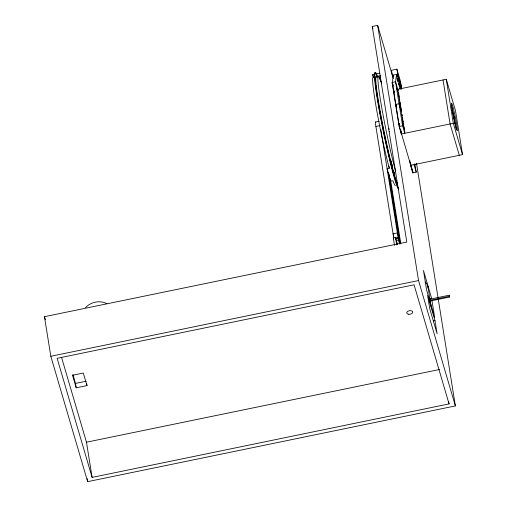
<?xml version="1.0" encoding="UTF-8"?>
<svg xmlns="http://www.w3.org/2000/svg" width="507" height="507" viewBox="0 0 507 507"><rect width="100%" height="100%" fill="white"/><g stroke="black" fill="none" stroke-linecap="round" stroke-linejoin="round"><path stroke-width="0.76" d="M449.303 295.695L449.24 295.207L429.214 299.333M449.684 296.988L449.449 295.961L449.671 297.032L429.644 301.158M400.289 89.264L397.469 79.675L398.407 78.572L396.899 69.155L391.512 70.264L392.545 76.747M416.488 163.203L455.368 405.923L87.641 481.65L50.814 356.282L44.47 316.685L406.804 242.067L372.265 26.459L377.658 25.35L393.286 78.534M374.705 76.887L373.171 77.203L372.746 74.561L374.286 74.244M375.826 73.927L379.667 73.135M377.018 76.411L380.865 75.619M378.925 77.349L380.459 77.032M392.31 75.283L397.703 74.174L401.386 86.71M396.867 78.889L398.407 78.572L401.538 89.226M398.249 83.592L399.789 83.275L399.085 78.87M399.174 86.722L400.714 86.405L400.004 82.007M399.63 88.294L401.17 87.977L400.467 83.573M397.596 89.314L446.274 79.288L455.482 110.627L462.53 154.629L410.771 165.288L410.277 162.202M375.579 121.965L379.179 121.224M393.781 238.214L375.883 126.452L380.193 125.565M393.628 76.525L393.394 75.061L392.304 82.426L399.351 126.427L402.59 125.761L404.795 133.284L397.748 89.283M462.53 154.629L453.321 123.29L401.563 133.949L401.069 130.863M388.888 165.916L389.256 168.229L387.101 168.673L387.196 169.027A55.149 3.34 78.4 0 0 388.482 173.736L389.661 177.748A55.149 3.34 78.4 0 0 390.713 181.012L392.938 180.765L393.115 181.259A55.149 3.34 78.4 0 0 395.447 185.328M399.351 126.427L412.977 172.811L416.215 172.146L414.878 163.799M394.516 245.388L393.293 237.732L395.473 237.282L397.558 244.45M395.219 237.916L398.103 237.339L398.933 240.16L398.274 237.13L399.199 240.28M395.365 238.81L398.242 238.22L399.624 242.923L388.305 172.279M396.392 240.419L398.527 239.976L399.706 244.006M50.814 356.282L418.535 280.555L455.368 405.923M430.018 298.382L431.558 298.065L423.459 270.485L426.558 289.846L434.657 317.426L431.932 300.391M429.423 300.404L449.456 296.284L449.392 295.796M72.907 374.565L75.511 383.412L86.291 381.194M86.995 385.593L83.313 373.057L72.533 375.275L76.215 387.811L86.995 385.593L86.646 383.393M433.453 320.893L435 320.576L437.11 333.777L429.746 308.7L427.629 295.499L435 320.576M61.512 357.245L86.475 442.205L439.544 369.495M449.056 403.895L414.067 284.801L57.126 358.31L92.116 477.404L449.056 403.895L448.689 401.601M449.456 296.284L449.253 295.239M393.673 89.486L393.711 90.417M394.192 92.426L393.793 90.835M411.456 165.966L411.323 165.529M394.167 172.817L393.939 172.012M459.298 155.294L450.089 123.955L443.042 79.954M396.899 69.155L400.587 81.69L401.62 88.174M398.179 90.74L395.542 81.76L396.626 74.396L397.469 79.675M401.271 111.28L399.066 103.758L395.828 104.423L396.715 107.433M393.191 85.436L392.304 82.426L395.542 81.76L402.59 125.761M393.191 86.234L392.088 82.47L399.136 126.471L401.348 133.994L400.606 129.361M414.004 164.623L416.215 172.146M395.612 104.474L396.715 108.232M372.265 26.459L372.937 28.741M380.953 81.678L379.939 77.14L380.389 79.517M372.746 74.561L373.342 76.582M392.513 167.386L390.853 160.694M393.521 170.84L394.598 174.497M398.775 237.625L397.393 232.922L393.077 233.816L393.73 236.028M399.693 240.762L400.486 243.449M393.293 237.732L393.66 238.987M44.47 316.685L45.364 319.721M411.107 165.574L411.285 166.074L411.266 165.631M391.721 164.49L392.05 165.352L392.019 164.617M399.269 124.12L399.034 123.448L399.218 124.785M399.782 126.262L399.611 125.578M389.256 168.229L389.015 167.31A55.149 3.34 78.4 0 1 376.226 107.471A55.149 3.34 78.4 0 1 373.393 77.514M414.473 164.522L414.732 165.364L414.593 164.198M391.645 164.179L391.284 162.652M389.585 131.547L389.668 131.909M399.396 125.622L399.719 126.674L399.535 125.33M394.097 91.209L394.186 91.609M393.673 170.903L393.495 170.067M410.93 164.838L410.759 164.002M394.009 90.905L394.212 92.04M391.112 161.809L390.884 160.592M389.148 129.488L388.97 128.404M446.274 79.288L453.321 123.29M398.622 77.305L399.332 81.703M412.375 169.021L412.977 172.811M412.147 168.996L412.761 172.855L410.556 165.333L409.814 160.706M398.553 92.711L399.294 97.369M399.548 98.922L399.795 100.475M400.042 102.027L401.284 109.785M402.032 114.443L402.279 115.995M402.526 117.548L402.773 119.101M403.027 120.653L403.274 122.2M403.521 123.752L403.768 125.305M404.022 126.858L404.89 132.289M427.946 286.677L429.974 299.339M377.658 25.35L418.535 280.555M379.445 77.901L379.648 79.136M390.415 178.895L400.828 243.905M388.977 173.857L400.118 243.398M380.814 129.412L398.527 239.976M395.473 237.282L396.696 244.938M86.475 442.205L92.116 477.404M75.511 383.412L76.215 387.811M87.147 478.545L87.641 481.65M430.037 299.719L429.353 297.717A2.731 0.444 74 0 0 429.708 299.916L430.538 302.85L430.234 301.126M375.883 126.452A11.027 0.665 78.4 0 1 375.883 122.599M397.691 184.706A55.149 3.34 78.4 0 1 382.322 125.115A55.149 3.34 78.4 0 1 376.384 77.324M397.665 183.984A55.149 3.34 78.4 0 1 382.753 125.026A55.149 3.34 78.4 0 1 376.39 76.766M395.606 171.087A55.149 3.34 78.4 0 1 380.269 98.96A55.149 3.34 78.4 0 1 381.581 83.49M398.775 189.162A59.566 3.606 78.4 0 1 380.782 118.638A59.566 3.606 78.4 0 1 377.29 77.07M398.781 188.693A59.566 3.606 78.4 0 1 398.616 188.452M398.255 187.799A59.566 3.606 78.4 0 1 380.212 113.238A59.566 3.606 78.4 0 1 377.721 76.982M429.803 301.792A22.061 12.998 -9.1 0 1 430.912 306.253M425.17 281.962A22.061 12.998 -9.1 0 1 428.098 287.989M399.731 85.29A2.205 1.299 -9.1 0 1 399.339 85.968M398.819 84.194A2.205 1.299 -9.1 0 1 399.237 84.384M396.734 75.093A2.205 1.299 -9.1 0 1 397.152 75.283M398.223 80.936A2.205 1.299 -9.1 0 1 397.957 81.266M397.437 79.491A2.205 1.299 -9.1 0 1 397.856 79.681M452.003 110.152A7.447 0.45 78.4 0 1 453.733 116.921A7.447 0.45 78.4 0 1 454.887 124.057M451.534 106.007A14.006 0.849 78.4 0 1 456.243 129.665M85.544 307.635A15.444 12.441 -16.4 0 1 106.971 303.769M396.816 75.486A1.762 1.039 -9.1 0 1 397.108 76.487M397.9 80.34A1.762 1.039 -9.1 0 1 397.818 80.886M397.52 79.884A1.762 1.039 -9.1 0 1 397.767 80.093M399.301 85.309A1.762 1.039 -9.1 0 1 399.199 85.588M398.901 84.587A1.762 1.039 -9.1 0 1 399.282 85.043M402.488 122.732L403.166 125.964L402.488 122.732M453.721 116.166L454.532 120.045L453.721 116.166M397.019 88.541L397.684 91.78L397.063 88.605M453.879 116.16L453.518 115.748L454.735 120.463L453.879 116.16M408.312 314.213A3.036 1.787 -9.1 0 0 412.755 312.122A3.036 1.787 -9.1 0 0 408.173 311.108A3.036 1.787 -9.1 0 0 408.312 314.213M452.187 109.746A14.006 0.849 78.4 0 0 457.194 130.673A14.006 0.849 78.4 0 0 453.835 110.456A14.006 0.849 78.4 0 0 452.187 109.746"/></g></svg>
